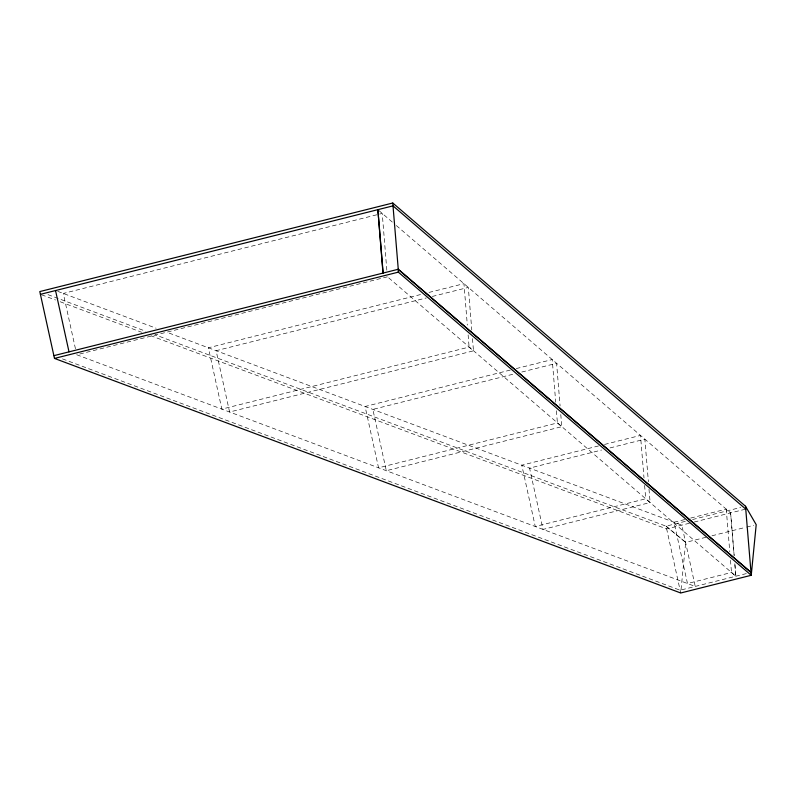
<?xml version="1.0" encoding="UTF-8"?>
<svg xmlns="http://www.w3.org/2000/svg" width="796" height="796" viewBox="0 0 796 796"><rect width="100%" height="100%" fill="white"/><g stroke="black" fill="none" stroke-linecap="round" stroke-linejoin="round"><path stroke-width="0.6" stroke-dasharray="3.98 2.98" d="M387.353 276.839L76.764 354.767L695.246 586.433L681.794 525.141L166.593 332.141M420.557 294.55L208.373 347.792L221.845 409.114L469.103 347.076L473.481 350.827L229.596 412.02L216.124 350.698L426.288 297.963M428.994 292.44L463.959 283.665L467.322 325.126M432.298 296.46L468.327 287.416L471.789 330.101M510.236 370.08L365.085 406.497L378.558 467.809L557.409 422.935L561.787 426.686L386.309 470.715L372.846 409.403L514.554 373.851M516.236 368.578L552.225 359.543L555.717 402.209M521.768 372.04L556.593 363.304L560.086 405.97M598.532 445.949L521.798 465.202L535.27 526.514L645.725 498.793L650.093 502.555L543.021 529.42L529.559 468.108L601.627 450.029M604.522 444.447L640.491 435.422L644.014 478.078M610.034 447.919L644.86 439.183L648.402 481.819M684.719 519.559L674.043 522.236L687.485 583.528L731.494 572.483L735.872 576.234L734.758 562.842L735.862 576.224L387.503 276.809M690.649 518.067L726.25 509.142M685.326 521.35L666.063 526.176L155.041 334.748M692.54 519.539L740.698 507.45M689.435 523.231L666.67 528.942L150.991 335.763M694.221 522.027L745.743 509.102M706.002 537.28L685.684 542.375L666.063 526.176L680.719 592.99L685.684 542.375L666.043 526.136M711.972 535.778L745.444 527.38M746.638 527.081L753.812 525.28M746.33 573.598L680.112 590.224L60.864 358.28M57.75 291.366L156.145 328.231M47.949 294.629L145.728 331.255M41.571 294.769L55.541 300.002M60.197 301.754L141.678 332.27M378.747 210.413L392.567 222.303M396.328 225.527L730.609 512.893L734.151 555.528M75.451 348.757L63.292 293.445L382.239 213.418L386.866 270.74M730.609 512.893L734.141 555.518M726.241 509.122L729.783 551.767M730.479 560.284L731.494 572.473M648.989 489.142L650.123 502.525M644.611 485.391L645.725 498.793M560.782 414.497L561.787 426.686M556.414 410.746L557.409 422.935M472.486 338.628L473.481 350.827M468.118 334.877L469.103 347.076"/><path stroke-width="1.19" d="M392.766 203.01L39.8 291.575L54.486 358.419L680.719 592.99L751.235 575.289L756.2 524.683L745.514 506.246L392.766 203.01L398.269 269.257L750.986 572.423M40.407 294.341L393.005 205.865L745.743 509.102M53.879 355.663L398.269 269.257M54.486 358.419L398.338 272.142L751.235 575.289L745.514 506.246M750.996 572.443L398.109 269.287L398.338 272.142M55.541 290.54L69.013 351.862M383.135 273.048L377.871 209.666L382.985 273.088"/></g></svg>
